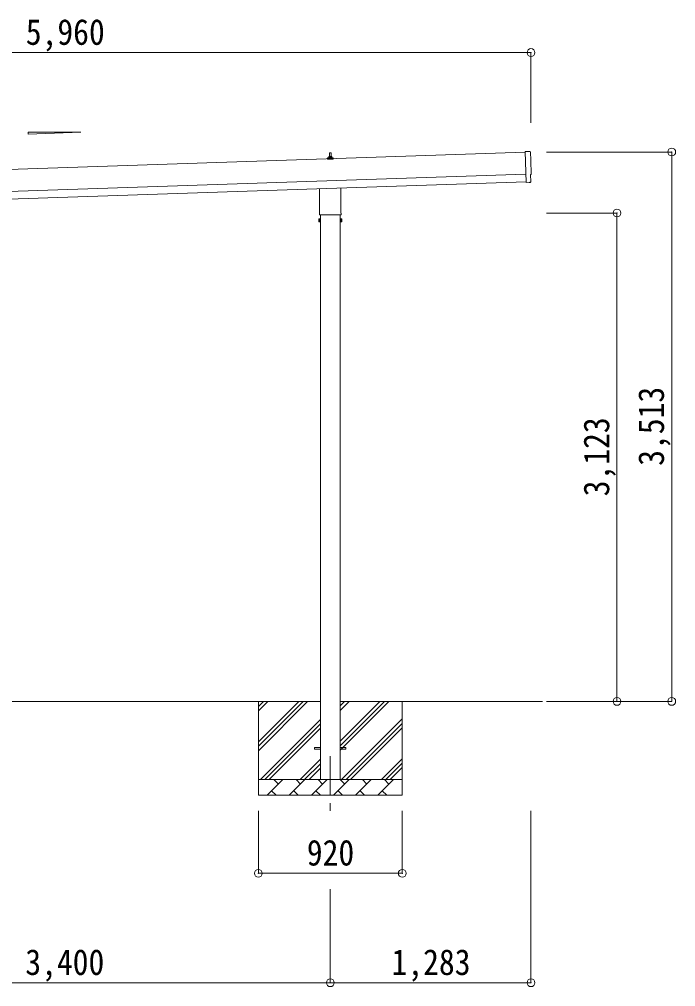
# Model space of a CAD drawing. Units: millimetres at full size, sheet at 1:50. Extents: x -14053 to 14053, y -9700 to 9700.
# Drawn here: x 4878 to 9074, y -6165 to 20 of the extents above; entities that cross this region are included whole.
import ezdxf
from ezdxf.enums import TextEntityAlignment as Align

# ---------------------------------------------------------------- set-up
doc = ezdxf.new("R2010")
doc.units = ezdxf.units.MM
doc.header["$LTSCALE"] = 50
doc.header["$PDMODE"] = 32
doc.header["$PDSIZE"] = 50
doc.linetypes.add('CHAIN1', pattern=[8, 5, -1, 1, -1])
for name, color, linetype, lineweight in [('0-1_Defpoints', 7, 'CHAIN1', 9), ('0-2_TEXT1', 4, 'Continuous', 9), ('0-3_SHAPE', 7, 'Continuous', 9), ('0-7_PARTS2', 7, 'Continuous', 9), ('0-8_TABLE1', 6, 'Continuous', 9)]:
    doc.layers.add(name, color=color, linetype=linetype, lineweight=lineweight)
doc.styles.add('ＭＳ ゴシック', font='')
doc.styles.get('ＭＳ ゴシック').set_extended_font_data('MS Gothic')

msp = doc.modelspace()

# ---------------------------------------------------------------- linework, layer by layer
at = {"layer": '0-1_Defpoints'}
msp.add_line((6865.51, -4691.27), (6865.51, -5040.27), dxfattribs=at)
at = {"layer": '0-2_TEXT1'}
for p, q in [((8111.4, -829.71), (2219.29, -1026.11)), ((6847.64, -865.68), (6883.37, -865.68)), ((6848.02, -865.49), (6854.74, -863.87)), ((6855.12, -863.68), (6875.89, -863.68)), ((6855.51, -862.89), (6855.51, -858.68)), ((6856.51, -858.68), (6874.51, -858.68)), ((6859.51, -858.68), (6860.23, -835.16)), ((6861.23, -834.18), (6869.78, -834.18)), ((6870.78, -835.16), (6871.51, -858.68)), ((6875.51, -862.89), (6875.51, -858.68)), ((6882.99, -865.49), (6876.27, -863.87)), ((8111.23, -824.62), (8117.85, -1023.37)), ((8141.4, -825.2), (8111.23, -824.62)), ((6847.26, -874.18), (6847.26, -866.47)), ((6883.76, -874.18), (6847.26, -874.18)), ((6883.76, -874.18), (6883.76, -866.47)), ((2223.95, -1166.04), (8116.06, -969.63)), ((8145.55, -972.04), (8146.05, -972.02)), ((8147.12, -1019.04), (8145.55, -972.04)), ((2225.62, -1216.01), (8117.73, -1019.6)), ((8136.04, -1021.86), (8117.85, -1023.37)), ((8136.72, -1022.47), (8136.04, -1021.86)), ((8137.47, -1022.72), (8144.38, -1022.12)), ((6797.21, -1218.17), (6797.21, -1063.62)), ((6933.81, -1059.07), (6933.81, -1218.17)), ((6795.51, -1226.94), (6795.51, -1221.44)), ((6933.44, -1230.44), (6797.57, -1230.44)), ((6803.01, -1230.44), (6803.01, -4841.27)), ((6928.01, -4841.27), (6928.01, -1230.44)), ((6935.51, -1221.44), (6935.51, -1226.94)), ((6791.51, -1256.44), (6792.27, -1255.13)), ((6791.51, -1256.44), (6791.51, -1273.44)), ((6791.51, -1273.44), (6792.27, -1274.76)), ((6798.51, -1255.13), (6792.27, -1255.13)), ((6798.51, -1260.03), (6792.27, -1260.03)), ((6798.51, -1269.85), (6792.27, -1269.85)), ((6798.51, -1274.76), (6792.27, -1274.76)), ((6798.51, -1274.76), (6798.51, -1255.13)), ((6798.51, -1255.74), (6801.01, -1255.74)), ((6801.01, -1274.14), (6798.51, -1274.14)), ((6928.01, -1275.44), (6930.01, -1275.44)), ((6932.51, -1255.74), (6930.01, -1255.74)), ((6930.01, -1274.14), (6932.51, -1274.14)), ((6932.51, -1274.76), (6932.51, -1255.13)), ((6932.51, -1255.13), (6938.75, -1255.13)), ((6932.51, -1260.03), (6938.75, -1260.03)), ((6932.51, -1269.85), (6938.75, -1269.85)), ((6932.51, -1274.76), (6938.75, -1274.76)), ((6939.51, -1256.44), (6938.75, -1255.13)), ((6939.51, -1273.44), (6938.75, -1274.76)), ((6939.51, -1256.44), (6939.51, -1273.44)), ((6765.51, -4636.77), (6803.01, -4636.77)), ((6765.51, -4645.77), (6765.51, -4636.77)), ((6928.01, -4636.77), (6965.51, -4636.77)), ((6965.51, -4645.77), (6965.51, -4636.77)), ((6765.51, -4645.77), (6803.01, -4645.77)), ((6928.01, -4645.77), (6965.51, -4645.77))]:
    msp.add_line(p, q, dxfattribs=at)
msp.add_lwpolyline([(6801.01, -1275.44), (6801.01, -1254.44), (6803.01, -1254.44), (6803.01, -1275.44)], close=True, dxfattribs=at)
msp.add_lwpolyline([(6930.01, -1275.44), (6930.01, -1254.44), (6928.01, -1254.44)], dxfattribs=at)
for centre, radius, start, end in [((6848.26, -866.47), 1, 103.62699, 180), ((6854.51, -862.89), 1, 283.62699, 0), ((6859.59, -859.31), 4.13, 90, 171.17633), ((6856.51, -859.68), 1, 90, 180), ((6861.23, -835.18), 1, 90, 178.60509), ((6868.84, -858.68), 4.83, 133.60282, 180), ((6862.17, -858.68), 4.83, 0, 46.39718), ((6869.78, -835.18), 1, 1.39491, 90), ((6871.42, -859.31), 4.13, 8.82367, 90), ((6874.51, -859.68), 1, 0, 90), ((6876.51, -862.89), 1, 180, 256.37301), ((6882.76, -866.47), 1, 0, 76.37301), ((8141.31, -829.7), 4.5, 1.09537, 88.91326), ((8145.9, -967.52), 4.5, 271.90915, 2.73345), ((8137.39, -1021.72), 1, 228.4071, 274.90505), ((6799.51, -1221.44), 4, 125.09963, 180), ((6799.51, -1226.94), 4, 180, 194.47751), ((6799.51, -1226.94), 4, 194.47751, 241.04498), ((6931.51, -1226.94), 4, 298.95502, 345.52249), ((6931.51, -1221.44), 4, 0, 54.90037), ((6931.51, -1226.94), 4, 345.52249, 0), ((6795.85, -1257.58), 4.34, 145.61575, 214.38425), ((6807.75, -1264.94), 16.24, 162.41205, 197.58795), ((6795.85, -1272.3), 4.34, 145.61575, 214.38425), ((6935.16, -1257.58), 4.34, 325.61575, 34.38425), ((6923.27, -1264.94), 16.24, 342.41205, 17.58795), ((6935.16, -1272.3), 4.34, 325.61575, 34.38425)]:
    msp.add_arc(centre, radius, start, end, dxfattribs=at)
for centre, major_axis, ratio, start_param, end_param in [((12908.34, -739.84), (-4760.73, -158.69), 0.99863, 6.2686928, 6.2976566), ((8144.11, -1019.13), (2.25, -2), 0.9974, 5.5252311, 7.0411395)]:
    msp.add_ellipse(centre, major_axis=major_axis, ratio=ratio, start_param=start_param, end_param=end_param, dxfattribs=at)
at = {"layer": '0-3_SHAPE'}
for p, q in [((6803.01, -4341.27), (3528.01, -4341.27)), ((6405.51, -4341.27), (6405.51, -4941.27)), ((6405.51, -4373.48), (6437.71, -4341.27)), ((6405.51, -4599.76), (6663.99, -4341.27)), ((6405.51, -4628.04), (6692.27, -4341.27)), ((6405.51, -4656.33), (6720.56, -4341.27)), ((6405.51, -4401.77), (6466, -4341.27)), ((6405.51, -4345.2), (6409.43, -4341.27)), ((8222.36, -4341.27), (6928.01, -4341.27)), ((6928.01, -4370.1), (6956.83, -4341.27)), ((6928.01, -4398.38), (6985.12, -4341.27)), ((6928.01, -4652.94), (7239.67, -4341.27)), ((6928.01, -4596.37), (7183.11, -4341.27)), ((6928.01, -4624.66), (7211.39, -4341.27)), ((7325.51, -4341.27), (7325.51, -4941.27)), ((6937.66, -4841.27), (7325.51, -4453.43)), ((6420.51, -4839.31), (6803.01, -4456.81)), ((6446.83, -4841.27), (6803.01, -4485.1)), ((6475.12, -4841.27), (6803.01, -4513.38)), ((6965.95, -4841.27), (7325.51, -4481.72)), ((6994.23, -4841.27), (7325.51, -4510)), ((6673.11, -4841.27), (6803.01, -4711.37)), ((6701.39, -4841.27), (6803.01, -4739.66)), ((7192.22, -4841.27), (7325.51, -4707.99)), ((7220.51, -4841.27), (7325.51, -4736.27)), ((6729.67, -4841.27), (6803.01, -4767.94)), ((7248.79, -4841.27), (7325.51, -4764.56)), ((6405.51, -4841.27), (7325.51, -4841.27)), ((6461.95, -4941.27), (6561.95, -4841.27)), ((6533.4, -4869.83), (6504.85, -4841.27)), ((6603.37, -4941.27), (6703.37, -4841.27)), ((6674.82, -4869.83), (6646.27, -4841.27)), ((6744.8, -4941.27), (6844.8, -4841.27)), ((6816.24, -4869.83), (6787.69, -4841.27)), ((6886.22, -4941.27), (6986.22, -4841.27)), ((6957.66, -4869.83), (6929.11, -4841.27)), ((7027.64, -4941.27), (7127.64, -4841.27)), ((7099.09, -4869.83), (7070.53, -4841.27)), ((7169.06, -4941.27), (7269.06, -4841.27)), ((7240.51, -4869.83), (7211.95, -4841.27)), ((7325.51, -4941.27), (6405.51, -4941.27)), ((6490.51, -4912.72), (6519.06, -4941.27)), ((6631.93, -4912.72), (6660.48, -4941.27)), ((6773.35, -4912.72), (6801.9, -4941.27)), ((6914.77, -4912.72), (6943.32, -4941.27)), ((7056.19, -4912.72), (7084.75, -4941.27)), ((7197.61, -4912.72), (7226.17, -4941.27))]:
    msp.add_line(p, q, dxfattribs=at)
at = {"layer": '0-7_PARTS2', "color": 4}
for p, q in [((4934.87, -701.09), (5270.87, -701.09)), ((4934.87, -713.5), (4934.87, -701.09)), ((5270.87, -701.09), (4934.87, -713.5))]:
    msp.add_line(p, q, dxfattribs=at)
at = {"layer": '0-8_TABLE1'}
for p, q in [((2188.51, -192.16), (8148.51, -192.16)), ((8148.51, -192.16), (8148.51, -642.16)), ((9048.51, -828.27), (8247.51, -828.27)), ((9048.51, -4341.27), (9048.51, -828.27)), ((8698.51, -1218.27), (8248.51, -1218.27)), ((8698.51, -1218.27), (8698.51, -4341.27)), ((9048.51, -4341.27), (8247.51, -4341.27)), ((6405.51, -5440.27), (6405.51, -5040.27)), ((7325.51, -5440.27), (7325.51, -5040.27)), ((8148.51, -6140.27), (8148.51, -5040.27)), ((6405.51, -5440.27), (7325.51, -5440.27)), ((6865.51, -6140.27), (6865.51, -5542.27)), ((3465.51, -6140.27), (6865.51, -6140.27)), ((6865.51, -6140.27), (8148.51, -6140.27))]:
    msp.add_line(p, q, dxfattribs=at)
for p in [(8148.51, -192.16), (9048.51, -828.27), (8698.51, -1218.27), (8698.51, -4341.27), (9048.51, -4341.27), (6405.51, -5440.27), (7325.51, -5440.27), (6865.51, -6140.27), (8148.51, -6140.27)]:
    msp.add_point(p, dxfattribs=at)

# ---------------------------------------------------------------- texts
at = {"layer": '0-8_TABLE1', "color": 7, "style": 'ＭＳ ゴシック', "width": 0.9}
for s, p in [('5,960', (4918.51, -192.16)), ('920', (6715.51, -5440.27)), ('3,400', (4915.51, -6140.27)), ('1,283', (7257.01, -6140.27))]:
    msp.add_text(s, height=165, dxfattribs=at).set_placement(p, align=Align.BOTTOM_LEFT)
for s, p in [('3,513', (9048.51, -2834.77)), ('3,123', (8698.51, -3029.77))]:
    msp.add_text(s, height=165, rotation=90, dxfattribs=at).set_placement(p, align=Align.BOTTOM_LEFT)

doc.saveas('drawing.dxf')
